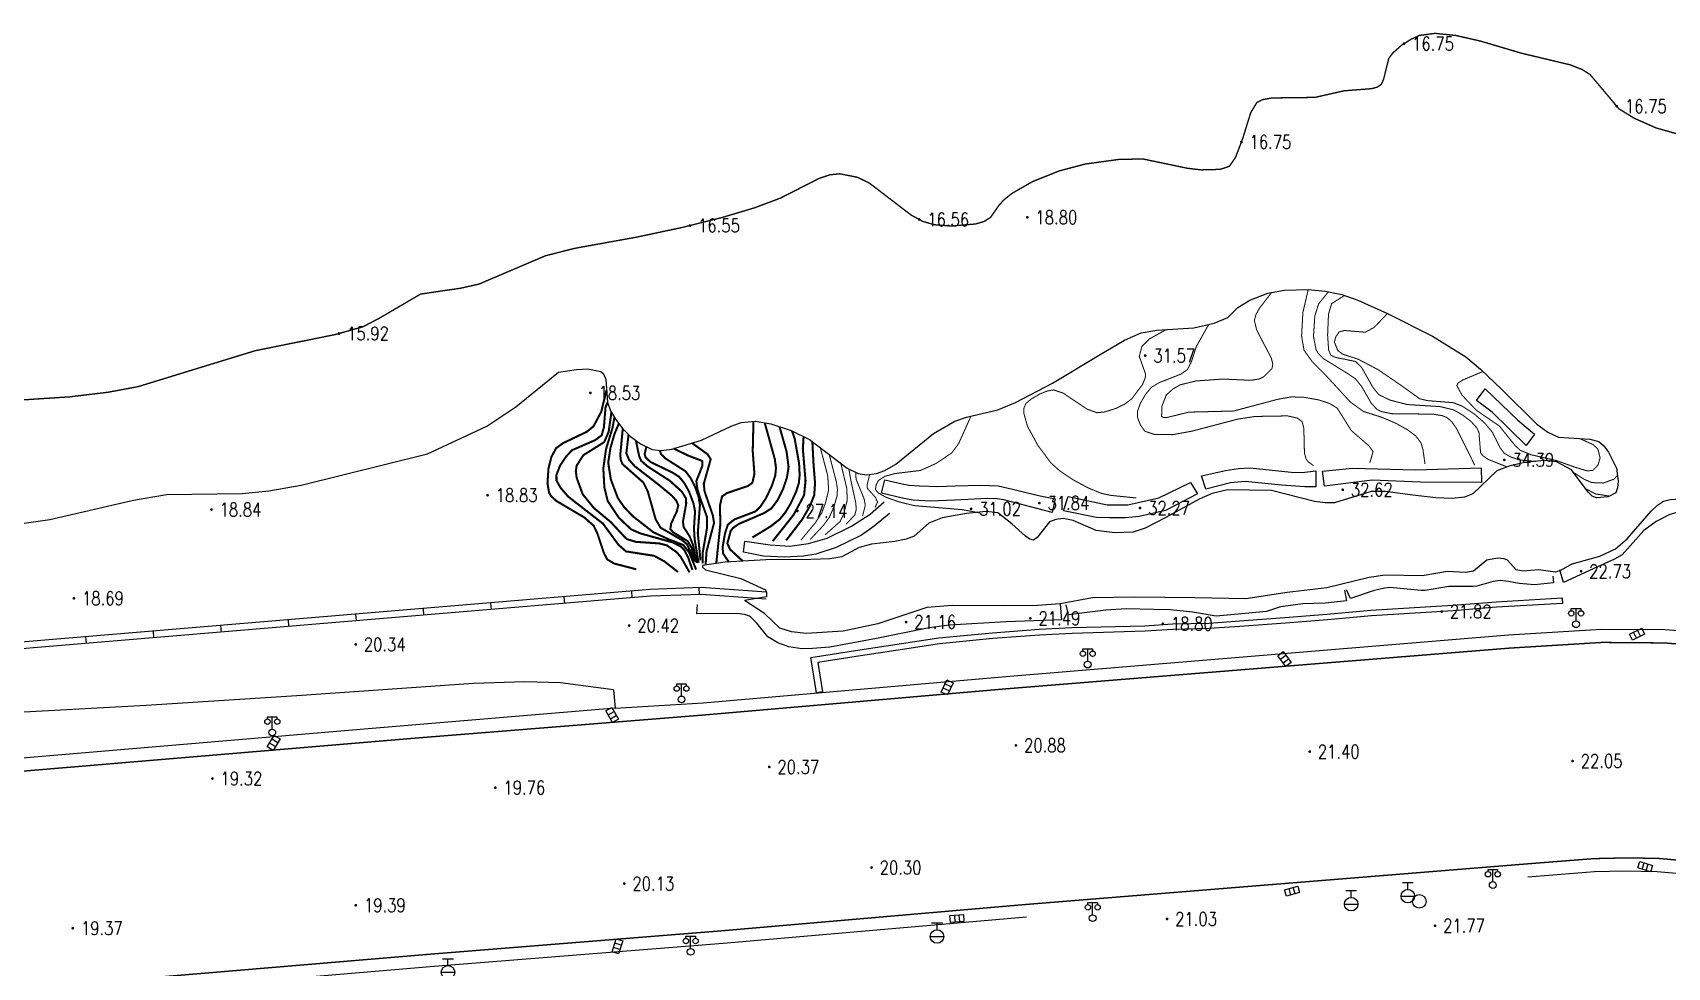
# Model space of a CAD drawing. Extents: x 404846 to 408477, y 3390929 to 3392894.
# Drawn here: x 406167.9 to 406288.6, y 3392349 to 3392418 of the extents above; entities that cross this region are included whole.
import ezdxf
from ezdxf.enums import TextEntityAlignment as Align

# ---------------------------------------------------------------- set-up
doc = ezdxf.new("R2010")
doc.units = 0
doc.header["$LTSCALE"] = 0.5
doc.layers.get('0').update_dxf_attribs({"linetype": 'CONTINUOUS'})
for name, color, linetype in [('DGX', 2, 'CONTINUOUS'), ('DLDW', 11, 'CONTINUOUS'), ('DLSS', 4, 'CONTINUOUS'), ('DMTZ', 3, 'CONTINUOUS'), ('GCD', 1, 'CONTINUOUS'), ('GXYZ', 2, 'CONTINUOUS'), ('SXSS', 5, 'CONTINUOUS'), ('ZBTZ', 3, 'CONTINUOUS')]:
    doc.layers.add(name, color=color, linetype=linetype)
doc.styles.add('HZ', font='rs.shx', dxfattribs={"width": 0.8, "bigfont": 'hztxt.shx'})
doc.linetypes.add('10411', pattern='A,2,[150,AAA.SHX,S=1,R=0,X=0,Y=1],2,[151,AAA.SHX,S=1,R=0,X=0,Y=3],1e-11', length=4)
doc.linetypes.add('10422', pattern='A,0.75,[150,AAA.SHX,S=0.5,R=0,X=0,Y=0.5],1.5,[177,AAA.SHX,S=1,R=0,X=0,Y=0.4],0.75', length=3)
doc.linetypes.add('1161', pattern='A,0,[149,AAA.SHX,S=0.15,R=0,X=0,Y=0],-1.6', length=1.6)

# ---------------------------------------------------------------- blocks, each defined once
blk = doc.blocks.new('gc097')
for p, q in [((-0.7, 2), (-0.7, 2.3)), ((-0.7, 2.3), (0.7, 2.3)), ((0, 0.5), (0, 2.3)), ((0.7, 2.3), (0.7, 2))]:
    blk.add_line(p, q)
for centre, radius in [((-0.7, 1.6), 0.4), ((0, 0), 0.5), ((0.73, 1.6), 0.4)]:
    blk.add_circle(centre, radius)
blk = doc.blocks.new('GC200')
at = {"linetype": 'Continuous', "const_width": 0.2, "flags": 128}
blk.add_lwpolyline([(-0.1, 0, 1), (0.1, 0, 1)], format="xyb", close=True, dxfattribs=at)
blk = doc.blocks.new('gc188')
blk.add_circle((0, 0), 1)
blk = doc.blocks.new('gc041')
for p, q in [((-1, 0.5), (1, 0.5)), ((-1, -0.5), (-1, 0.5)), ((-0.33, 0.5), (-0.33, -0.5)), ((0.33, 0.5), (0.33, -0.5)), ((1, 0.5), (1, -0.5)), ((1, -0.5), (-1, -0.5))]:
    blk.add_line(p, q)
blk = doc.blocks.new('gc133')
for p, q in [((-1, 0), (1, 0)), ((-0.8, 2), (0.8, 2)), ((0, 1), (0, 2))]:
    blk.add_line(p, q)
blk.add_circle((0, 0), 1)

msp = doc.modelspace()

# ---------------------------------------------------------------- linework, layer by layer
at = {"layer": 'DGX', "linetype": 'Continuous', "flags": 128}
for points, const_width, elevation in [([(406270.709, 3392386.169), (406270.564, 3392387.211), (406270.407, 3392387.752), (406270.03, 3392388.242), (406269.417, 3392388.704), (406268.511, 3392389.202), (406267.535, 3392389.617), (406266.158, 3392390.057), (406265.188, 3392390.761), (406263.43, 3392392.674), (406262.373, 3392393.744), (406261.782, 3392394.566), (406261.6, 3392395.623), (406261.696, 3392397.365), (406262.093, 3392399.067)], 0.075, 33), ([(406259.397, 3392398.844), (406258.492, 3392397.672), (406258.233, 3392397.208), (406258.112, 3392396.784), (406258.282, 3392396.073), (406259.362, 3392394.001), (406259.474, 3392393.563), (406259.413, 3392393.215), (406258.825, 3392392.626), (406258.467, 3392392.452), (406257.863, 3392392.354), (406255.764, 3392392.446), (406253.796, 3392392.303), (406252.627, 3392392.017), (406252.092, 3392391.702), (406251.615, 3392391.272), (406251.289, 3392390.434), (406251.268, 3392389.691), (406251.414, 3392389.608), (406251.677, 3392389.612), (406253.281, 3392390.004), (406256.58, 3392390.085), (406259.852, 3392390.954), (406260.864, 3392391.13), (406261.79, 3392391.098), (406262.852, 3392390.91), (406263.657, 3392390.647), (406264.231, 3392390.297), (406265.266, 3392388.648), (406266.58, 3392387.509), (406266.874, 3392387.084), (406266.641, 3392386.27)], 0.075, 32.5), ([(406263.577, 3392398.884), (406262.858, 3392397.996), (406262.577, 3392397.105), (406262.478, 3392395.613), (406262.665, 3392394.621), (406262.828, 3392394.339), (406263.237, 3392393.938), (406264.933, 3392392.892), (406265.578, 3392392.461), (406266.027, 3392391.904), (406266.742, 3392390.659), (406267.176, 3392390.192), (406267.491, 3392390.042), (406268.241, 3392389.891), (406269.522, 3392389.878), (406271.338, 3392389.848), (406271.966, 3392389.747), (406272.331, 3392389.606), (406272.69, 3392389.286), (406273.033, 3392388.796), (406273.895, 3392387.079), (406274.377, 3392386.08)], 0.075, 33.5), ([(406276.756, 3392385.964), (406275.365, 3392386.517), (406274.965, 3392386.798), (406274.809, 3392387.009), (406274.692, 3392388.512), (406274.535, 3392388.836), (406274.099, 3392389.32), (406273.539, 3392389.754), (406272.829, 3392390.169), (406271.831, 3392390.411), (406269.396, 3392390.565), (406268.125, 3392390.891), (406267.29, 3392391.301), (406266.86, 3392391.834), (406266.047, 3392393.282), (406265.579, 3392393.742), (406264.094, 3392394.047), (406263.748, 3392394.217), (406263.594, 3392394.606), (406263.521, 3392395.689), (406263.585, 3392397.228), (406263.816, 3392398.011), (406264.764, 3392398.618)], 0.075, 34), ([(406267.948, 3392397.294), (406266.951, 3392396.256), (406266.31, 3392395.904), (406264.757, 3392396.029), (406264.369, 3392395.925), (406264.14, 3392395.589), (406264.017, 3392395.189), (406264.272, 3392394.551), (406264.63, 3392394.284), (406265.793, 3392393.902), (406267.267, 3392393.126), (406268.935, 3392391.984), (406270.32, 3392390.991), (406270.872, 3392390.855), (406272.816, 3392390.699), (406273.462, 3392390.44), (406274.328, 3392389.882), (406275.118, 3392389.197), (406275.679, 3392388.522), (406276.259, 3392387.368), (406276.551, 3392386.972), (406277.012, 3392386.707), (406277.695, 3392386.465), (406278.916, 3392386.365)], 0.075, 34.5), ([(406251.619, 3392396.103), (406250.368, 3392395.406), (406249.815, 3392394.854), (406249.62, 3392394.119), (406250.086, 3392392.807), (406250.058, 3392392.519), (406249.849, 3392392.026), (406249.068, 3392390.993), (406248.577, 3392390.617), (406247.929, 3392390.291), (406247.075, 3392390.019), (406246.498, 3392389.961), (406245.78, 3392390.221), (406244.007, 3392391.405), (406243.29, 3392391.646), (406242.826, 3392391.563), (406242.285, 3392391.345), (406241.61, 3392390.946), (406241.264, 3392390.646), (406241.113, 3392390.335), (406241.094, 3392389.937), (406241.368, 3392388.963), (406242.134, 3392387.551), (406243.085, 3392386.271), (406243.728, 3392385.686), (406244.736, 3392385.009), (406245.8, 3392384.435), (406246.823, 3392384.005), (406247.523, 3392383.859), (406249.401, 3392383.666)], 0.075, 31.5), ([(406262.475, 3392386.059), (406262.073, 3392386.35), (406261.927, 3392386.558), (406261.81, 3392386.999), (406261.765, 3392388.811), (406261.634, 3392389.307), (406261.284, 3392389.566), (406260.559, 3392389.726), (406258.182, 3392389.685), (406256.877, 3392389.486), (406253.5, 3392388.597), (406252.086, 3392388.34), (406250.727, 3392388.363), (406250.031, 3392388.597), (406249.703, 3392389.06), (406249.488, 3392389.619), (406249.499, 3392390.089), (406249.684, 3392390.627), (406250.089, 3392391.326), (406250.533, 3392391.849), (406251.085, 3392392.18), (406252.702, 3392392.812), (406253.191, 3392393.164), (406253.465, 3392393.721), (406253.828, 3392394.844), (406254.746, 3392396.473)], 0.075, 32), ([(406282.126, 3392388.054), (406283.105, 3392387.614), (406283.464, 3392387.291), (406283.634, 3392386.625), (406283.482, 3392386.107), (406283.106, 3392385.71), (406282.7, 3392385.661), (406281.751, 3392385.947), (406280.456, 3392386.415), (406278.546, 3392386.857), (406277.747, 3392387.178), (406277.358, 3392387.542), (406276.196, 3392388.979), (406274.497, 3392390.143), (406273.449, 3392391.247), (406273.059, 3392391.96), (406273.129, 3392392.129), (406273.483, 3392392.37), (406274.987, 3392393.004)], 0.075, 35), ([(406210.304, 3392391.654), (406209.909, 3392390.035), (406209.338, 3392388.958), (406208.837, 3392388.55), (406207.084, 3392387.714), (406206.575, 3392387.339), (406206.227, 3392386.696), (406206.009, 3392385.821), (406205.94, 3392384.744), (406206.057, 3392384.055), (406206.208, 3392383.804), (406206.594, 3392383.448), (406208.673, 3392382.219), (406209.35, 3392381.616), (406209.623, 3392381.041), (406210.097, 3392379.617), (406210.354, 3392379.129), (406210.869, 3392378.825), (406212.485, 3392378.406)], 0.15, 19), ([(406215.567, 3392378.208), (406214.568, 3392378.985), (406213.816, 3392379.397), (406211.737, 3392379.723), (406211.184, 3392380.205), (406210.044, 3392381.764), (406207.478, 3392383.759), (406206.907, 3392384.418), (406206.606, 3392384.95), (406206.603, 3392385.376), (406206.868, 3392386.057), (406207.304, 3392386.719), (406207.765, 3392387.202), (406209.453, 3392387.934), (406209.938, 3392388.29), (406210.102, 3392388.868), (406210.225, 3392390.374), (406210.381, 3392390.733)], 0.15, 19.5), ([(406210.659, 3392389.999), (406210.454, 3392388.548), (406210.126, 3392387.791), (406208.595, 3392386.831), (406208.092, 3392386.062), (406208.03, 3392385.651), (406208.093, 3392385.158), (406208.54, 3392383.941), (406209.369, 3392382.921), (406210.61, 3392381.89), (406211.773, 3392380.64), (406212.456, 3392380.429), (406214.203, 3392380.311), (406214.746, 3392380.171), (406215.48, 3392379.662), (406215.789, 3392379.295), (406216.424, 3392378.174)], 0.15, 20), ([(406216.636, 3392378.363), (406216.318, 3392379.279), (406216.037, 3392379.834), (406215.763, 3392380.097), (406215.227, 3392380.373), (406212.789, 3392381.055), (406212.115, 3392381.35), (406211.209, 3392382.207), (406210.383, 3392383.442), (406210.138, 3392384.462), (406210.061, 3392385.856), (406210.261, 3392387.271), (406210.743, 3392388.852), (406210.879, 3392389.607)], 0.15, 20.5), ([(406221.143, 3392389.32), (406221.089, 3392387.133), (406221.213, 3392385.445), (406221.062, 3392384.787), (406220.708, 3392384.538), (406219.188, 3392384.031), (406218.824, 3392383.783), (406218.666, 3392383.098), (406218.702, 3392381.772), (406218.397, 3392378.822)], 0.15, 25), ([(406237.861, 3392382.562), (406236.584, 3392382.801), (406233.013, 3392383.102), (406231.895, 3392383.376), (406230.947, 3392383.709), (406230.385, 3392384.018), (406230.148, 3392384.281), (406230.195, 3392384.625), (406230.364, 3392384.959), (406230.852, 3392385.268), (406231.57, 3392385.468), (406233.48, 3392385.701), (406234.633, 3392386.22), (406235.791, 3392387.005), (406236.29, 3392387.688), (406237.194, 3392389.702)], 0.075, 31), ([(406211.202, 3392389.149), (406210.889, 3392388.401), (406210.586, 3392387.353), (406210.421, 3392386.275), (406210.618, 3392385.028), (406211.133, 3392383.664), (406211.584, 3392383.009), (406212.226, 3392382.33), (406213.758, 3392381.134), (406214.925, 3392380.599), (406215.96, 3392380.199), (406216.387, 3392379.665), (406216.912, 3392378.382)], 0.15, 21), ([(406216.826, 3392378.983), (406216.236, 3392380.255), (406215.874, 3392380.553), (406214.281, 3392381.479), (406213.922, 3392382.097), (406213.34, 3392384.157), (406213.012, 3392384.812), (406211.478, 3392386.167), (406211.352, 3392386.463), (406211.312, 3392386.837), (406211.494, 3392388.765)], 0.15, 21.5), ([(406211.922, 3392388.332), (406211.76, 3392386.97), (406211.953, 3392386.501), (406212.367, 3392386.023), (406214.186, 3392384.614), (406215.142, 3392383.82), (406215.452, 3392383.458), (406215.595, 3392383.118), (406215.486, 3392382.675), (406215.068, 3392381.783), (406215.007, 3392381.373), (406215.215, 3392381.135), (406216.299, 3392380.473), (406216.557, 3392380.025), (406216.875, 3392378.959)], 0.15, 22), ([(406219.331, 3392378.934), (406218.908, 3392379.559), (406218.862, 3392380.009), (406219.039, 3392381.033), (406219.252, 3392381.702), (406219.737, 3392382.085), (406221.286, 3392382.673), (406221.633, 3392383.002), (406222.058, 3392383.635), (406222.489, 3392384.54), (406222.751, 3392385.311), (406222.805, 3392385.879), (406222.72, 3392386.528), (406221.976, 3392389.212)], 0.15, 25.5), ([(406223.067, 3392388.925), (406223.587, 3392387.087), (406223.735, 3392385.956), (406223.62, 3392385.201), (406223.328, 3392384.326), (406222.922, 3392383.502), (406222.461, 3392382.894), (406221.909, 3392382.544), (406220.06, 3392381.75), (406219.644, 3392381.461), (406219.464, 3392381.239), (406219.214, 3392380.311), (406219.422, 3392379.863), (406220.359, 3392379.002)], 0.15, 26), ([(406221.06, 3392380.746), (406222.424, 3392381.579), (406223.068, 3392382.081), (406223.478, 3392382.577), (406223.879, 3392383.236), (406224.292, 3392384.13), (406224.494, 3392384.775), (406224.552, 3392385.355), (406224.51, 3392386.224), (406224.188, 3392388.03), (406223.994, 3392388.606)], 0.15, 26.5), ([(406222.567, 3392380.484), (406224.109, 3392382.429), (406224.878, 3392383.867), (406224.986, 3392384.94), (406224.787, 3392387.298), (406224.844, 3392388.194)], 0.15, 27), ([(406216.959, 3392378.868), (406216.679, 3392380.205), (406216.429, 3392380.838), (406215.989, 3392381.522), (406215.939, 3392381.925), (406216.177, 3392383.24), (406216.17, 3392383.628), (406215.851, 3392384.138), (406214.986, 3392384.927), (406213.313, 3392386.006), (406212.854, 3392386.413), (406212.704, 3392386.765), (406212.467, 3392387.907)], 0.15, 22.5), ([(406213.244, 3392387.457), (406213.113, 3392386.932), (406213.177, 3392386.669), (406213.547, 3392386.322), (406215.184, 3392385.533), (406215.656, 3392385.232), (406216.051, 3392384.751), (406216.4, 3392384.113), (406216.718, 3392383.26), (406216.832, 3392382.67), (406216.751, 3392381.416), (406216.802, 3392380.618), (406217.092, 3392378.884)], 0.15, 23), ([(406217.233, 3392379.071), (406217.035, 3392381.079), (406217.192, 3392383.173), (406217.08, 3392383.791), (406216.837, 3392384.484), (406216.505, 3392385.139), (406216.125, 3392385.64), (406214.666, 3392386.572), (406214.325, 3392386.895), (406214.219, 3392387.194)], 0.15, 23.5), ([(406215.249, 3392387.318), (406216.4, 3392386.763), (406217.376, 3392386.397), (406217.357, 3392386), (406216.929, 3392384.92), (406217.004, 3392384.312), (406217.249, 3392383.55), (406217.721, 3392382.235), (406217.718, 3392381.474), (406217.393, 3392379.607), (406217.395, 3392378.833)], 0.15, 24), ([(406217.608, 3392378.71), (406217.68, 3392379.727), (406218.234, 3392381.826), (406218.146, 3392382.379), (406217.533, 3392384.154), (406217.476, 3392384.712), (406217.986, 3392386.529), (406217.76, 3392386.889), (406216.607, 3392387.725)], 0.15, 24.5), ([(406223.557, 3392380.536), (406224.737, 3392382.081), (406225.288, 3392383.031), (406225.628, 3392383.872), (406225.688, 3392384.765), (406225.569, 3392386.277), (406225.491, 3392387.825)], 0.15, 27.5), ([(406224.65, 3392380.561), (406225.723, 3392381.851), (406226.187, 3392382.573), (406226.462, 3392383.312), (406226.69, 3392384.243), (406226.627, 3392385.291), (406226.081, 3392387.374)], 0.075, 28), ([(406225.33, 3392380.608), (406226.286, 3392381.619), (406226.741, 3392382.23), (406227.076, 3392383.004), (406227.31, 3392383.807), (406227.342, 3392384.291), (406227.269, 3392384.831), (406226.732, 3392386.877)], 0.075, 28.5), ([(406226.443, 3392380.959), (406227.535, 3392381.922), (406227.811, 3392382.512), (406228.066, 3392383.509), (406228.029, 3392384.385), (406227.59, 3392386.221)], 0.075, 29), ([(406227.985, 3392381.734), (406228.62, 3392382.412), (406228.721, 3392382.783), (406228.705, 3392383.263), (406228.326, 3392384.981), (406228.189, 3392385.799)], 0.075, 29.5), ([(406229.196, 3392382.332), (406229.399, 3392383.141), (406229.311, 3392383.607), (406228.713, 3392385.062), (406228.704, 3392385.543)], 0.075, 30), ([(406230.12, 3392382.966), (406230.301, 3392383.368), (406230.146, 3392383.708), (406229.546, 3392384.386), (406229.531, 3392384.64), (406229.724, 3392385.399)], 0.075, 30.5), ([(406281.651, 3392385.561), (406282.454, 3392385.05), (406283.014, 3392384.805), (406283.872, 3392384.769), (406284.677, 3392385.065), (406284.912, 3392385.343)], 0.075, 34.5), ([(406284.315, 3392383.808), (406283.3, 3392383.965), (406282.543, 3392384.366)], 0.075, 34)]:
    msp.add_lwpolyline(points, dxfattribs=dict(at, const_width=const_width, elevation=elevation))
at = {"layer": 'DLSS', "linetype": 'Continuous', "const_width": 0.1, "flags": 128}
for points, elevation in [([(406239.839, 3392369.584), (406276.925, 3392372.583)], 21.298), ([(406321.363, 3392363.37), (406317.866, 3392365.026), (406315.138, 3392366.267), (406310.564, 3392368.215), (406307.527, 3392369.319), (406302.242, 3392370.921), (406298.295, 3392371.825), (406293.613, 3392372.55), (406288.383, 3392372.967), (406283.765, 3392373.004), (406276.925, 3392372.583)], 22.804), ([(406239.839, 3392369.584), (406217.503, 3392367.649), (406196.151, 3392365.937)], 20.26), ([(406196.151, 3392365.937), (406156.377, 3392362.588)], 19.271), ([(406278.213, 3392356.656), (406283.164, 3392357.045), (406285.494, 3392357.098), (406287.905, 3392357.065), (406291.605, 3392356.737), (406293.862, 3392356.443), (406296.298, 3392355.929), (406299.249, 3392355.178), (406303.122, 3392353.973), (406307.801, 3392352.143), (406310.923, 3392350.755), (406313.907, 3392349.329)], 22.321), ([(406241.218, 3392353.658), (406278.213, 3392356.656)], 21.298), ([(406241.218, 3392353.658), (406218.831, 3392351.72), (406197.492, 3392350.008)], 20.26), ([(406197.492, 3392350.008), (406157.704, 3392346.659)], 19.271)]:
    msp.add_lwpolyline(points, dxfattribs=dict(at, elevation=elevation))
at = {"layer": 'DMTZ', "linetype": '10411', "flags": 128}
for points, elevation in [([(406197.076, 3392386.925), (406201.473, 3392388.979), (406203.594, 3392390.394), (406206.744, 3392392.953), (406208.083, 3392393.152), (406208.928, 3392393.189), (406209.881, 3392392.995), (406210.074, 3392392.83), (406210.241, 3392392.419), (406210.381, 3392390.733), (406210.601, 3392390.103), (406210.951, 3392389.479), (406211.494, 3392388.765), (406212.058, 3392388.195), (406212.811, 3392387.665), (406213.674, 3392387.25), (406214.328, 3392387.183), (406215.125, 3392387.28), (406217.312, 3392387.937), (406219.504, 3392388.976), (406220.224, 3392389.246), (406221.26, 3392389.329), (406222.429, 3392389.137), (406223.927, 3392388.639), (406225.288, 3392387.98), (406228.056, 3392385.866), (406228.863, 3392385.464), (406229.486, 3392385.366), (406230.219, 3392385.47), (406230.848, 3392385.689), (406231.655, 3392386.169), (406234.434, 3392388.431), (406236.009, 3392389.329), (406236.868, 3392389.623), (406239.176, 3392390.184), (406240.476, 3392390.725), (406243.217, 3392392.146), (406246.725, 3392394.267), (406248.534, 3392395.309), (406249.75, 3392395.855), (406250.906, 3392396.057), (406253.639, 3392396.235), (406255.145, 3392396.559), (406256.154, 3392396.994), (406256.901, 3392397.724), (406257.787, 3392398.268), (406259.116, 3392398.795), (406260.345, 3392399.009), (406262.093, 3392399.067), (406263.331, 3392398.933), (406264.565, 3392398.687), (406265.762, 3392398.27), (406267.948, 3392397.294), (406271.271, 3392395.603), (406273.713, 3392394.087), (406274.806, 3392393.174), (406276.392, 3392391.676), (406278.963, 3392389.125), (406279.787, 3392388.514), (406280.567, 3392388.157), (406282.869, 3392388.005), (406283.538, 3392387.825), (406283.899, 3392387.522), (406284.252, 3392387.057), (406284.844, 3392385.864), (406284.97, 3392384.898), (406284.924, 3392384.404), (406284.783, 3392384.049), (406284.225, 3392383.761), (406283.362, 3392383.668), (406283.053, 3392383.801), (406282.754, 3392384.084), (406281.517, 3392385.74), (406280.406, 3392386.34), (406279.503, 3392386.428), (406278.062, 3392386.274), (406276.914, 3392386.027), (406276.015, 3392385.67), (406274.24, 3392383.966), (406273.636, 3392383.731), (406272.707, 3392383.628), (406271.502, 3392383.675), (406269.817, 3392383.869), (406267.762, 3392384.141), (406266.739, 3392384.155), (406264.028, 3392383.314), (406263.34, 3392383.303), (406262.547, 3392383.418), (406259.369, 3392384.208), (406256.143, 3392384.268)], 29.832), ([(406155.629, 3392381.073), (406164.108, 3392381.491), (406166.964, 3392381.758), (406169.2, 3392382.086), (406175.372, 3392383.514), (406177.813, 3392383.928), (406183.414, 3392384.01), (406185.38, 3392384.194), (406187.752, 3392384.62), (406197.076, 3392386.925)], 18.642), ([(406256.143, 3392384.268), (406255.004, 3392384.005), (406254.047, 3392383.573), (406251.583, 3392382.22), (406250.053, 3392381.44), (406249.162, 3392381.138), (406247.811, 3392381.087), (406246.447, 3392381.277), (406244.739, 3392382.006), (406243.995, 3392382.149), (406243.468, 3392382.07), (406242.983, 3392381.897), (406242.077, 3392380.755), (406241.807, 3392380.562), (406241.542, 3392380.629), (406241.215, 3392380.848), (406240.224, 3392381.757), (406239.173, 3392382.566), (406238.315, 3392382.67), (406236.869, 3392382.525), (406235.072, 3392382.198), (406234.095, 3392381.818), (406233.009, 3392380.843), (406232.414, 3392380.625), (406231.584, 3392380.464), (406229.849, 3392380.247), (406228.947, 3392380.014), (406227.67, 3392379.334), (406226.792, 3392379.165), (406225.386, 3392379.117), (406222.061, 3392379.113), (406219.063, 3392378.917), (406217.377, 3392378.677), (406217.37, 3392378.563), (406217.594, 3392378.363), (406220.205, 3392377.724), (406222.024, 3392376.889), (406222.11, 3392376.708), (406222.108, 3392376.36), (406220.477, 3392376.108)], 28.936), ([(406210.801, 3392369.496), (406206.902, 3392370.018), (406204.274, 3392370.091), (406200.481, 3392369.972), (406187.45, 3392369.072), (406176.326, 3392368.356), (406158.705, 3392367.392)], 20.161)]:
    msp.add_lwpolyline(points, dxfattribs=dict(at, elevation=elevation))
at = {"layer": 'DMTZ', "linetype": '10422', "flags": 128}
for points, elevation in [([(406278.17, 3392387.533), (406275.67, 3392389.99), (406274.515, 3392390.865), (406275.149, 3392391.731), (406277.573, 3392389.418), (406278.779, 3392388.373), (406278.17, 3392387.533)], 36.473), ([(406262.645, 3392384.501), (406261.845, 3392384.483), (406260.107, 3392384.611), (406257.429, 3392384.885), (406256.364, 3392384.792), (406254.534, 3392384.307), (406254.212, 3392385.305), (406255.995, 3392385.7), (406256.939, 3392385.847), (406257.801, 3392385.898), (406260.823, 3392385.572), (406261.645, 3392385.549), (406262.653, 3392385.676), (406262.645, 3392384.501)], 32.677), ([(406274.878, 3392384.812), (406270.375, 3392384.825), (406266.814, 3392384.984), (406263.288, 3392384.545), (406263.152, 3392385.641), (406265.352, 3392385.876), (406270.008, 3392385.749), (406274.846, 3392385.892), (406274.878, 3392384.812)], 33.554), ([(406253.913, 3392383.981), (406251.55, 3392382.74), (406249.611, 3392382.289), (406248.615, 3392382.193), (406247.423, 3392382.191), (406246.451, 3392382.227), (406244.023, 3392382.722), (406244.359, 3392383.78), (406247.247, 3392383.162), (406248.783, 3392383.164), (406251.053, 3392383.687), (406253.41, 3392384.806), (406253.913, 3392383.981)], 32.238)]:
    msp.add_lwpolyline(points, close=True, dxfattribs=dict(at, elevation=elevation))
for points, elevation in [([(406234.207, 3392383.442), (406232.932, 3392383.517), (406232.248, 3392383.625), (406230.601, 3392384.012), (406230.844, 3392385.013), (406232.11, 3392384.7), (406232.641, 3392384.619), (406233.408, 3392384.554), (406234.748, 3392384.514)], 31.465), ([(406234.748, 3392384.514), (406236.031, 3392384.572), (406237.914, 3392384.601), (406239.206, 3392384.553), (406240.681, 3392384.208), (406242.19, 3392383.853), (406243.419, 3392383.611)], 31.665), ([(406231.177, 3392382.513), (406230.042, 3392381.584), (406229.126, 3392380.917), (406227.247, 3392380.014), (406225.742, 3392379.518), (406224.846, 3392379.381), (406223.426, 3392379.305), (406221.888, 3392379.373), (406220.405, 3392379.675), (406220.501, 3392380.477), (406222.38, 3392380.218), (406223.837, 3392380.12), (406225.203, 3392380.318), (406226.592, 3392380.7), (406228.372, 3392381.583), (406229.761, 3392382.475), (406230.796, 3392383.394)], 29.125), ([(406243.419, 3392383.611), (406243.192, 3392382.584), (406239.616, 3392383.524), (406239.123, 3392383.593), (406238.429, 3392383.626), (406235.979, 3392383.513), (406234.207, 3392383.442)], 31.678), ([(406295.825, 3392383.24), (406294.383, 3392382.53), (406293.575, 3392382.259), (406292.583, 3392382.2), (406290.47, 3392382.721), (406289.912, 3392382.773), (406288.77, 3392382.439), (406287.759, 3392381.922), (406286.85, 3392381.276), (406285.252, 3392379.48), (406284.695, 3392379.15), (406283.435, 3392378.591), (406280.933, 3392377.435), (406280.668, 3392378.356)], 22.867), ([(406280.148, 3392377.889), (406280.185, 3392377.402), (406278.789, 3392377.244), (406277.663, 3392377.364), (406276.882, 3392377.506), (406276.269, 3392377.576), (406275.735, 3392377.495), (406274.539, 3392377.161), (406274.268, 3392377.137), (406272.83, 3392377.141), (406272.468, 3392377.134), (406270.713, 3392376.833), (406270.438, 3392376.832), (406268.103, 3392377.066), (406267.73, 3392377.022), (406266.893, 3392376.825), (406265.201, 3392376.238), (406264.924, 3392376.893)], 22.238), ([(406264.758, 3392376.87), (406264.91, 3392376.084), (406263.35, 3392375.894), (406261.691, 3392375.85), (406260.613, 3392375.713), (406260.047, 3392375.622), (406259.014, 3392375.292), (406256.653, 3392375.062), (406255.299, 3392374.947), (406253.554, 3392375.226), (406251.926, 3392375.406), (406250.702, 3392375.431), (406248.655, 3392375.485), (406247.16, 3392375.382), (406244.407, 3392375.03), (406244.213, 3392375.776)], 21.739), ([(406243.782, 3392375.817), (406243.869, 3392374.682), (406239.787, 3392374.529), (406235.591, 3392374.27), (406234.123, 3392374.077), (406230.218, 3392373.3), (406226.777, 3392372.664), (406225.503, 3392372.554), (406224.72, 3392372.538), (406223.747, 3392372.675), (406222.93, 3392372.974), (406222.194, 3392373.406), (406221.394, 3392374.42), (406220.96, 3392374.867), (406220.856, 3392374.935), (406220.491, 3392375.056), (406219.908, 3392375.135), (406216.966, 3392375.104), (406217.001, 3392375.807)], 21.107)]:
    msp.add_lwpolyline(points, dxfattribs=dict(at, elevation=elevation))
at = {"layer": 'SXSS', "linetype": 'Continuous'}
for p, q in [((406207.147, 3392376.386), (406207.187, 3392375.888)), ((406212.13, 3392376.795), (406212.171, 3392376.296)), ((406217.123, 3392377.048), (406217.142, 3392376.548)), ((406191.774, 3392375.099), (406191.816, 3392374.601)), ((406196.757, 3392375.516), (406196.799, 3392375.018)), ((406201.739, 3392375.934), (406201.781, 3392375.435)), ((406176.827, 3392373.847), (406176.868, 3392373.349)), ((406181.809, 3392374.265), (406181.851, 3392373.766)), ((406186.792, 3392374.682), (406186.834, 3392374.184)), ((406171.844, 3392373.43), (406171.886, 3392372.932))]:
    msp.add_line(p, q, dxfattribs=at)
at = {"layer": 'SXSS', "linetype": 'Continuous', "const_width": 0.1, "elevation": 16.448, "flags": 128}
msp.add_lwpolyline([(406161.951, 3392390.568), (406170.656, 3392391.131), (406173.503, 3392391.472), (406175.712, 3392391.883), (406184.367, 3392394.539), (406190.268, 3392395.729), (406192.328, 3392396.307), (406193.581, 3392396.967), (406196.575, 3392398.72), (406199.543, 3392399.154), (406200.898, 3392399.461), (406205.789, 3392401.547), (406207.978, 3392402.1), (406212.519, 3392402.921), (406215.847, 3392403.628), (406218.836, 3392404.374), (406221.235, 3392405.09), (406223.158, 3392405.813), (406225.967, 3392407.246), (406226.772, 3392407.52), (406227.508, 3392407.598), (406228.82, 3392407.34), (406229.709, 3392406.903), (406232.78, 3392404.552), (406233.62, 3392404.09), (406234.473, 3392403.841), (406235.726, 3392403.742), (406237.54, 3392403.893), (406238.184, 3392404.084), (406238.655, 3392404.392), (406239.243, 3392405.246), (406239.6, 3392405.648), (406240.197, 3392406.135), (406241.748, 3392407.024), (406243.694, 3392407.805), (406245.635, 3392408.319), (406248.111, 3392408.657), (406249.882, 3392408.694), (406253.161, 3392408.007), (406254.194, 3392407.886), (406255.573, 3392407.923), (406256.265, 3392408.144), (406256.72, 3392408.798), (406257.251, 3392410.189), (406257.845, 3392412.105), (406258.301, 3392412.865), (406258.708, 3392413.071), (406259.419, 3392413.195), (406262.587, 3392413.237), (406264.731, 3392413.723), (406266.758, 3392413.88), (406267.194, 3392413.998), (406267.485, 3392414.201), (406267.657, 3392414.589), (406268.033, 3392416.113), (406268.334, 3392416.519), (406268.951, 3392417.062), (406269.664, 3392417.523), (406270.306, 3392417.814), (406271.458, 3392417.963), (406272.997, 3392417.806), (406274.821, 3392417.388), (406277.822, 3392416.5), (406281.425, 3392415.641), (406282.315, 3392415.29), (406282.893, 3392414.923), (406285.024, 3392412.394), (406286.16, 3392411.693), (406287.75, 3392410.988), (406290.497, 3392410.209)], dxfattribs=at)
at = {"layer": 'SXSS', "color": 7, "linetype": 'Continuous', "flags": 128}
for points, elevation in [([(406206.722, 3392376.351), (406161.48, 3392372.562)], 22.791), ([(406222.11, 3392376.708), (406217.287, 3392377.054), (406213.51, 3392376.908), (406206.722, 3392376.351)], 22.847)]:
    msp.add_lwpolyline(points, dxfattribs=dict(at, elevation=elevation))
at = {"layer": 'SXSS', "linetype": '10422', "flags": 128}
for points, elevation in [([(406222.074, 3392376.209), (406217.279, 3392376.553), (406213.54, 3392376.409), (406206.763, 3392375.853)], 22.847), ([(406206.764, 3392375.853), (406161.522, 3392372.064)], 22.791)]:
    msp.add_lwpolyline(points, dxfattribs=dict(at, elevation=elevation))
at = {"layer": 'SXSS', "linetype": 'Continuous', "elevation": 21.174, "flags": 128}
msp.add_lwpolyline([(406250.058, 3392373.824), (406244.662, 3392373.667), (406242.256, 3392373.536), (406238.821, 3392373.283), (406234.884, 3392372.904), (406232.133, 3392372.479), (406229.049, 3392372.016), (406225.885, 3392371.531), (406226.233, 3392369.351), (406225.795, 3392369.281), (406225.377, 3392371.901), (406228.983, 3392372.455), (406232.066, 3392372.917), (406234.829, 3392373.344), (406238.783, 3392373.724), (406242.228, 3392373.978), (406244.644, 3392374.11), (406250.03, 3392374.232), (406252.081, 3392374.371), (406254.77, 3392374.43), (406257.014, 3392374.589), (406260.369, 3392374.834), (406263.475, 3392375.088), (406266.718, 3392375.383), (406272.754, 3392375.745), (406275.954, 3392376.008), (406280.839, 3392376.288), (406280.863, 3392375.879), (406275.982, 3392375.599), (406272.783, 3392375.337), (406266.749, 3392374.975), (406263.51, 3392374.68), (406260.401, 3392374.426), (406257.043, 3392374.18), (406254.789, 3392374.022), (406252.099, 3392373.962), (406250.058, 3392373.824)], close=True, dxfattribs=at)
at = {"layer": 'ZBTZ', "linetype": '1161', "flags": 128}
for points, elevation in [([(406281.563, 3392378.813), (406283.618, 3392379.383), (406284.771, 3392379.91), (406285.626, 3392380.642), (406287.408, 3392382.7), (406287.869, 3392383.14), (406288.315, 3392383.435), (406288.798, 3392383.567), (406289.558, 3392383.595), (406292.288, 3392383.29), (406293.059, 3392383.289), (406293.553, 3392383.424), (406294.23, 3392383.754), (406296.61, 3392385.282)], 22.716), ([(406281.563, 3392378.813), (406280.749, 3392378.327), (406280.333, 3392378.185), (406279.095, 3392378.353), (406277.961, 3392378.269), (406277.432, 3392378.358), (406276.8, 3392379.076), (406276.55, 3392379.181), (406276.049, 3392379.221), (406275.272, 3392379.068), (406274.281, 3392378.261), (406273.704, 3392378.161), (406272.372, 3392378.231), (406270.49, 3392377.93), (406267.778, 3392377.979), (406266.596, 3392377.793), (406263.451, 3392377.026), (406260.536, 3392376.682), (406257.486, 3392376.213), (406253.727, 3392376.293), (406249.302, 3392376.356), (406246.164, 3392376.29), (406243.777, 3392375.842), (406242.115, 3392375.718), (406239.599, 3392375.695), (406235.82, 3392375.736), (406233.947, 3392375.572), (406230.328, 3392374.385), (406227.768, 3392373.845), (406225.038, 3392373.665), (406223.945, 3392373.781), (406223.084, 3392374.049), (406221.959, 3392375.143), (406220.477, 3392376.108)], 21.79), ([(406210.924, 3392368.149), (406217.428, 3392368.545), (406239.762, 3392370.479), (406276.864, 3392373.568), (406283.739, 3392373.991), (406288.427, 3392373.954), (406293.728, 3392373.531), (406298.481, 3392372.795), (406302.495, 3392371.875), (406307.839, 3392370.255), (406310.926, 3392369.133), (406315.536, 3392367.17), (406318.281, 3392365.921), (406321.785, 3392364.262), (406325.673, 3392362.16), (406328.212, 3392360.681), (406330.069, 3392359.424), (406332.545, 3392357.585), (406334.559, 3392355.909), (406337.163, 3392353.579), (406339.494, 3392351.323), (406341.742, 3392348.981), (406345.253, 3392344.692), (406346.974, 3392342.288), (406348.822, 3392339.5), (406351.769, 3392334.38), (406352.966, 3392331.929), (406354.379, 3392328.752), (406355.694, 3392325.284), (406357.022, 3392321.281), (406357.896, 3392318.026), (406359.003, 3392313.25), (406359.922, 3392308.506), (406361.145, 3392301.275), (406362.345, 3392293.331), (406361.373, 3392293.212)], 23.465), ([(406210.801, 3392369.496), (406210.924, 3392368.149), (406192.714, 3392366.618), (406172.692, 3392364.924), (406136.961, 3392361.913), (406094.801, 3392358.419), (406064.974, 3392355.896)], 19.365), ([(406278.288, 3392355.7), (406283.213, 3392356.088), (406285.498, 3392356.139), (406287.856, 3392356.107), (406291.501, 3392355.784), (406293.701, 3392355.497), (406296.081, 3392354.995), (406298.988, 3392354.255), (406302.805, 3392353.067), (406307.431, 3392351.258), (406310.522, 3392349.885), (406313.494, 3392348.464), (406316.385, 3392346.924), (406318.484, 3392345.669), (406321.371, 3392343.572), (406324.547, 3392340.963), (406326.859, 3392338.731), (406328.705, 3392336.832), (406331.065, 3392333.797), (406333.058, 3392330.986), (406335.268, 3392327.316), (406337.08, 3392323.569), (406338.546, 3392319.782), (406339.814, 3392315.66), (406340.461, 3392312.772), (406341.114, 3392308.073), (406341.406, 3392304.302), (406341.375, 3392301.001), (406341.014, 3392296.62), (406340.444, 3392293.104), (406339.512, 3392289.447), (406338.403, 3392285.854), (406336.598, 3392281.519), (406335.443, 3392279.11), (406334.288, 3392276.931), (406333.081, 3392275.025), (406331.311, 3392272.514), (406329.221, 3392269.922), (406326.735, 3392267.158), (406322.956, 3392263.63), (406320.904, 3392261.934), (406318.629, 3392260.194), (406316.423, 3392258.735), (406313.98, 3392257.281), (406311.859, 3392256.217), (406308.353, 3392254.634), (406306.567, 3392254.061), (406305.608, 3392254.211), (406304.268, 3392254.51)], 24.204), ([(406241.299, 3392352.724), (406218.909, 3392350.785), (406197.571, 3392349.072), (406157.783, 3392345.722), (406114.128, 3392341.899), (406071.435, 3392338.298), (406032.315, 3392335.109), (406026.908, 3392334.749)], 19.37)]:
    msp.add_lwpolyline(points, dxfattribs=dict(at, elevation=elevation))

# ---------------------------------------------------------------- block references
at = {"layer": 'DLDW', "linetype": 'Continuous', "xscale": 0.5, "yscale": 0.5}
for p in [(406281.856, 3392374.347, 22.28), (406245.811, 3392371.371, 20.99), (406215.833, 3392368.797, 20.274), (406185.623, 3392366.353, 19.565), (406275.71, 3392355.096, 21.794), (406246.179, 3392352.65, 20.95), (406216.507, 3392350.167, 20.427)]:
    msp.add_blockref('gc097', p, dxfattribs=at)
at = {"layer": 'GCD', "linetype": 'Continuous'}
ref = msp.add_blockref('GC200', (406269.16, 3392417.197, 16.745), dxfattribs=dict(at, xscale=0.5, yscale=0.5, zscale=0.5))
ref.add_attrib('height', '16.75', dxfattribs={"linetype": 'Continuous', "height": 1, "style": 'HZ', "width": 0.8}).set_placement((406269.76, 3392417.197, 16.745), align=Align.MIDDLE_LEFT)
ref = msp.add_blockref('GC200', (406284.863, 3392412.585, 16.745), dxfattribs=dict(at, xscale=0.5, yscale=0.5, zscale=0.5))
ref.add_attrib('height', '16.75', dxfattribs={"linetype": 'Continuous', "height": 1, "style": 'HZ', "width": 0.8}).set_placement((406285.463, 3392412.585, 16.745), align=Align.MIDDLE_LEFT)
ref = msp.add_blockref('GC200', (406257.159, 3392409.948, 16.745), dxfattribs=dict(at, xscale=0.5, yscale=0.5, zscale=0.5))
ref.add_attrib('height', '16.75', dxfattribs={"linetype": 'Continuous', "height": 1, "style": 'HZ', "width": 0.8}).set_placement((406257.759, 3392409.948, 16.745), align=Align.MIDDLE_LEFT)
ref = msp.add_blockref('GC200', (406216.454, 3392403.779, 16.546), dxfattribs=dict(at, xscale=0.5, yscale=0.5, zscale=0.5))
ref.add_attrib('height', '16.55', dxfattribs={"linetype": 'Continuous', "height": 1, "style": 'HZ', "width": 0.8}).set_placement((406217.054, 3392403.779, 16.546), align=Align.MIDDLE_LEFT)
ref = msp.add_blockref('GC200', (406233.375, 3392404.225, 16.556), dxfattribs=dict(at, xscale=0.5, yscale=0.5, zscale=0.5))
ref.add_attrib('height', '16.56', dxfattribs={"linetype": 'Continuous', "height": 1, "style": 'HZ', "width": 0.8}).set_placement((406233.975, 3392404.225, 16.556), align=Align.MIDDLE_LEFT)
ref = msp.add_blockref('GC200', (406241.358, 3392404.379, 18.8), dxfattribs=dict(at, xscale=0.5, yscale=0.5, zscale=0.5))
ref.add_attrib('height', '18.80', dxfattribs={"linetype": 'Continuous', "height": 1, "style": 'HZ', "width": 0.8}).set_placement((406241.958, 3392404.379, 18.8), align=Align.MIDDLE_LEFT)
ref = msp.add_blockref('GC200', (406190.549, 3392395.808, 15.924), dxfattribs=dict(at, xscale=0.5, yscale=0.5, zscale=0.5))
ref.add_attrib('height', '15.92', dxfattribs={"linetype": 'Continuous', "height": 1, "style": 'HZ', "width": 0.8}).set_placement((406191.149, 3392395.808, 15.924), align=Align.MIDDLE_LEFT)
ref = msp.add_blockref('GC200', (406250.059, 3392394.178, 31.567), dxfattribs=dict(at, xscale=0.5, yscale=0.5, zscale=0.5))
ref.add_attrib('height', '31.57', dxfattribs={"linetype": 'Continuous', "height": 1, "style": 'HZ', "width": 0.8}).set_placement((406250.659, 3392394.178, 31.567), align=Align.MIDDLE_LEFT)
ref = msp.add_blockref('GC200', (406209.111, 3392391.422, 18.534), dxfattribs=dict(at, xscale=0.5, yscale=0.5, zscale=0.5))
ref.add_attrib('height', '18.53', dxfattribs={"linetype": 'Continuous', "height": 1, "style": 'HZ', "width": 0.8}).set_placement((406209.711, 3392391.422, 18.534), align=Align.MIDDLE_LEFT)
ref = msp.add_blockref('GC200', (406276.558, 3392386.48, 34.393), dxfattribs=dict(at, xscale=0.5, yscale=0.5, zscale=0.5))
ref.add_attrib('height', '34.39', dxfattribs={"linetype": 'Continuous', "height": 1, "style": 'HZ', "width": 0.8}).set_placement((406277.158, 3392386.48, 34.393), align=Align.MIDDLE_LEFT)
ref = msp.add_blockref('GC200', (406264.637, 3392384.272, 32.622), dxfattribs=dict(at, xscale=0.5, yscale=0.5, zscale=0.5))
ref.add_attrib('height', '32.62', dxfattribs={"linetype": 'Continuous', "height": 1, "style": 'HZ', "width": 0.8}).set_placement((406265.237, 3392384.272, 32.622), align=Align.MIDDLE_LEFT)
ref = msp.add_blockref('GC200', (406201.52, 3392383.873, 18.829), dxfattribs=dict(at, xscale=0.5, yscale=0.5, zscale=0.5))
ref.add_attrib('height', '18.83', dxfattribs={"linetype": 'Continuous', "height": 1, "style": 'HZ', "width": 0.8}).set_placement((406202.12, 3392383.873, 18.829), align=Align.MIDDLE_LEFT)
ref = msp.add_blockref('GC200', (406237.205, 3392382.865, 31.021), dxfattribs=dict(at, xscale=0.5, yscale=0.5, zscale=0.5))
ref.add_attrib('height', '31.02', dxfattribs={"linetype": 'Continuous', "height": 1, "style": 'HZ', "width": 0.8}).set_placement((406237.805, 3392382.865, 31.021), align=Align.MIDDLE_LEFT)
ref = msp.add_blockref('GC200', (406242.244, 3392383.289, 31.842), dxfattribs=dict(at, xscale=0.5, yscale=0.5, zscale=0.5))
ref.add_attrib('height', '31.84', dxfattribs={"linetype": 'Continuous', "height": 1, "style": 'HZ', "width": 0.8}).set_placement((406242.844, 3392383.289, 31.842), align=Align.MIDDLE_LEFT)
ref = msp.add_blockref('GC200', (406249.677, 3392382.924, 32.267), dxfattribs=dict(at, xscale=0.5, yscale=0.5, zscale=0.5))
ref.add_attrib('height', '32.27', dxfattribs={"linetype": 'Continuous', "height": 1, "style": 'HZ', "width": 0.8}).set_placement((406250.277, 3392382.924, 32.267), align=Align.MIDDLE_LEFT)
ref = msp.add_blockref('GC200', (406181.136, 3392382.81, 18.844), dxfattribs=dict(at, xscale=0.5, yscale=0.5, zscale=0.5))
ref.add_attrib('height', '18.84', dxfattribs={"linetype": 'Continuous', "height": 1, "style": 'HZ', "width": 0.8}).set_placement((406181.736, 3392382.81, 18.844), align=Align.MIDDLE_LEFT)
ref = msp.add_blockref('GC200', (406224.388, 3392382.707, 27.142), dxfattribs=dict(at, xscale=0.5, yscale=0.5, zscale=0.5))
ref.add_attrib('height', '27.14', dxfattribs={"linetype": 'Continuous', "height": 1, "style": 'HZ', "width": 0.8}).set_placement((406224.988, 3392382.707, 27.142), align=Align.MIDDLE_LEFT)
ref = msp.add_blockref('GC200', (406282.232, 3392378.256, 22.733), dxfattribs=dict(at, xscale=0.5, yscale=0.5, zscale=0.5))
ref.add_attrib('height', '22.73', dxfattribs={"linetype": 'Continuous', "height": 1, "style": 'HZ', "width": 0.8}).set_placement((406282.832, 3392378.256, 22.733), align=Align.MIDDLE_LEFT)
ref = msp.add_blockref('GC200', (406170.981, 3392376.263, 18.693), dxfattribs=dict(at, xscale=0.5, yscale=0.5, zscale=0.5))
ref.add_attrib('height', '18.69', dxfattribs={"linetype": 'Continuous', "height": 1, "style": 'HZ', "width": 0.8}).set_placement((406171.581, 3392376.263, 18.693), align=Align.MIDDLE_LEFT)
ref = msp.add_blockref('GC200', (406232.412, 3392374.51, 21.156), dxfattribs=dict(at, xscale=0.5, yscale=0.5, zscale=0.5))
ref.add_attrib('height', '21.16', dxfattribs={"linetype": 'Continuous', "height": 1, "style": 'HZ', "width": 0.8}).set_placement((406233.012, 3392374.51, 21.156), align=Align.MIDDLE_LEFT)
ref = msp.add_blockref('GC200', (406241.585, 3392374.784, 21.493), dxfattribs=dict(at, xscale=0.5, yscale=0.5, zscale=0.5))
ref.add_attrib('height', '21.49', dxfattribs={"linetype": 'Continuous', "height": 1, "style": 'HZ', "width": 0.8}).set_placement((406242.185, 3392374.784, 21.493), align=Align.MIDDLE_LEFT)
ref = msp.add_blockref('GC200', (406251.358, 3392374.379, 18.8), dxfattribs=dict(at, xscale=0.5, yscale=0.5, zscale=0.5))
ref.add_attrib('height', '18.80', dxfattribs={"linetype": 'Continuous', "height": 1, "style": 'HZ', "width": 0.8}).set_placement((406251.958, 3392374.379, 18.8), align=Align.MIDDLE_LEFT)
ref = msp.add_blockref('GC200', (406271.943, 3392375.286, 21.816), dxfattribs=dict(at, xscale=0.5, yscale=0.5, zscale=0.5))
ref.add_attrib('height', '21.82', dxfattribs={"linetype": 'Continuous', "height": 1, "style": 'HZ', "width": 0.8}).set_placement((406272.543, 3392375.286, 21.816), align=Align.MIDDLE_LEFT)
ref = msp.add_blockref('GC200', (406211.968, 3392374.252, 20.419), dxfattribs=dict(at, xscale=0.5, yscale=0.5, zscale=0.5))
ref.add_attrib('height', '20.42', dxfattribs={"linetype": 'Continuous', "height": 1, "style": 'HZ', "width": 0.8}).set_placement((406212.568, 3392374.252, 20.419), align=Align.MIDDLE_LEFT)
ref = msp.add_blockref('GC200', (406191.787, 3392372.853, 20.342), dxfattribs=dict(at, xscale=0.5, yscale=0.5, zscale=0.5))
ref.add_attrib('height', '20.34', dxfattribs={"linetype": 'Continuous', "height": 1, "style": 'HZ', "width": 0.8}).set_placement((406192.387, 3392372.853, 20.342), align=Align.MIDDLE_LEFT)
ref = msp.add_blockref('GC200', (406240.512, 3392365.401, 20.877), dxfattribs=dict(at, xscale=0.5, yscale=0.5, zscale=0.5))
ref.add_attrib('height', '20.88', dxfattribs={"linetype": 'Continuous', "height": 1, "style": 'HZ', "width": 0.8}).set_placement((406241.112, 3392365.401, 20.877), align=Align.MIDDLE_LEFT)
ref = msp.add_blockref('GC200', (406262.202, 3392364.945, 21.404), dxfattribs=dict(at, xscale=0.5, yscale=0.5, zscale=0.5))
ref.add_attrib('height', '21.40', dxfattribs={"linetype": 'Continuous', "height": 1, "style": 'HZ', "width": 0.8}).set_placement((406262.802, 3392364.945, 21.404), align=Align.MIDDLE_LEFT)
ref = msp.add_blockref('GC200', (406222.311, 3392363.815, 20.365), dxfattribs=dict(at, xscale=0.5, yscale=0.5, zscale=0.5))
ref.add_attrib('height', '20.37', dxfattribs={"linetype": 'Continuous', "height": 1, "style": 'HZ', "width": 0.8}).set_placement((406222.911, 3392363.815, 20.365), align=Align.MIDDLE_LEFT)
ref = msp.add_blockref('GC200', (406281.6, 3392364.247, 22.047), dxfattribs=dict(at, xscale=0.5, yscale=0.5, zscale=0.5))
ref.add_attrib('height', '22.05', dxfattribs={"linetype": 'Continuous', "height": 1, "style": 'HZ', "width": 0.8}).set_placement((406282.2, 3392364.247, 22.047), align=Align.MIDDLE_LEFT)
ref = msp.add_blockref('GC200', (406181.207, 3392362.956, 19.316), dxfattribs=dict(at, xscale=0.5, yscale=0.5, zscale=0.5))
ref.add_attrib('height', '19.32', dxfattribs={"linetype": 'Continuous', "height": 1, "style": 'HZ', "width": 0.8}).set_placement((406181.807, 3392362.956, 19.316), align=Align.MIDDLE_LEFT)
ref = msp.add_blockref('GC200', (406202.09, 3392362.286, 19.756), dxfattribs=dict(at, xscale=0.5, yscale=0.5, zscale=0.5))
ref.add_attrib('height', '19.76', dxfattribs={"linetype": 'Continuous', "height": 1, "style": 'HZ', "width": 0.8}).set_placement((406202.69, 3392362.286, 19.756), align=Align.MIDDLE_LEFT)
ref = msp.add_blockref('GC200', (406229.857, 3392356.386, 20.3), dxfattribs=dict(at, xscale=0.5, yscale=0.5, zscale=0.5))
ref.add_attrib('height', '20.30', dxfattribs={"linetype": 'Continuous', "height": 1, "style": 'HZ', "width": 0.8}).set_placement((406230.457, 3392356.386, 20.3), align=Align.MIDDLE_LEFT)
ref = msp.add_blockref('GC200', (406211.608, 3392355.204, 20.129), dxfattribs=dict(at, xscale=0.5, yscale=0.5, zscale=0.5))
ref.add_attrib('height', '20.13', dxfattribs={"linetype": 'Continuous', "height": 1, "style": 'HZ', "width": 0.8}).set_placement((406212.208, 3392355.204, 20.129), align=Align.MIDDLE_LEFT)
ref = msp.add_blockref('GC200', (406191.793, 3392353.6, 19.385), dxfattribs=dict(at, xscale=0.5, yscale=0.5, zscale=0.5))
ref.add_attrib('height', '19.39', dxfattribs={"linetype": 'Continuous', "height": 1, "style": 'HZ', "width": 0.8}).set_placement((406192.393, 3392353.6, 19.385), align=Align.MIDDLE_LEFT)
ref = msp.add_blockref('GC200', (406170.902, 3392351.909, 19.366), dxfattribs=dict(at, xscale=0.5, yscale=0.5, zscale=0.5))
ref.add_attrib('height', '19.37', dxfattribs={"linetype": 'Continuous', "height": 1, "style": 'HZ', "width": 0.8}).set_placement((406171.502, 3392351.909, 19.366), align=Align.MIDDLE_LEFT)
ref = msp.add_blockref('GC200', (406251.672, 3392352.592, 21.031), dxfattribs=dict(at, xscale=0.5, yscale=0.5, zscale=0.5))
ref.add_attrib('height', '21.03', dxfattribs={"linetype": 'Continuous', "height": 1, "style": 'HZ', "width": 0.8}).set_placement((406252.272, 3392352.592, 21.031), align=Align.MIDDLE_LEFT)
ref = msp.add_blockref('GC200', (406271.449, 3392352.089, 21.771), dxfattribs=dict(at, xscale=0.5, yscale=0.5, zscale=0.5))
ref.add_attrib('height', '21.77', dxfattribs={"linetype": 'Continuous', "height": 1, "style": 'HZ', "width": 0.8}).set_placement((406272.049, 3392352.089, 21.771), align=Align.MIDDLE_LEFT)
at = {"layer": 'GXYZ', "linetype": 'Continuous', "xscale": 0.5, "yscale": 0.5}
for p, rotation in [((406286.363, 3392373.613, 22.335), 206.0821128656183), ((406260.337, 3392371.772, 21.49), 126.3157704641028), ((406235.436, 3392369.684, 20.827), 245.2259363159924), ((406210.721, 3392367.641, 20.104), 119.4402769225333), ((406185.728, 3392365.586, 19.537), 238.8088090105271), ((406286.959, 3392356.45, 22.217), 162.594616215188), ((406260.898, 3392354.641, 21.453), 195.8728467929849), ((406236.156, 3392352.625, 20.701), 4.057383026125096), ((406211.098, 3392350.569, 19.718), 251.621640259215)]:
    msp.add_blockref('gc041', p, dxfattribs=dict(at, rotation=rotation))
for name, p in [('gc133', (406265.259, 3392353.684, 21.588)), ('gc133', (406269.44, 3392354.277, 21.595)), ('gc188', (406270.286, 3392353.886, 21.647)), ('gc133', (406234.694, 3392351.295, 20.684)), ('gc133', (406198.595, 3392348.653, 19.826))]:
    msp.add_blockref(name, p, dxfattribs=at)

doc.saveas('drawing.dxf')
